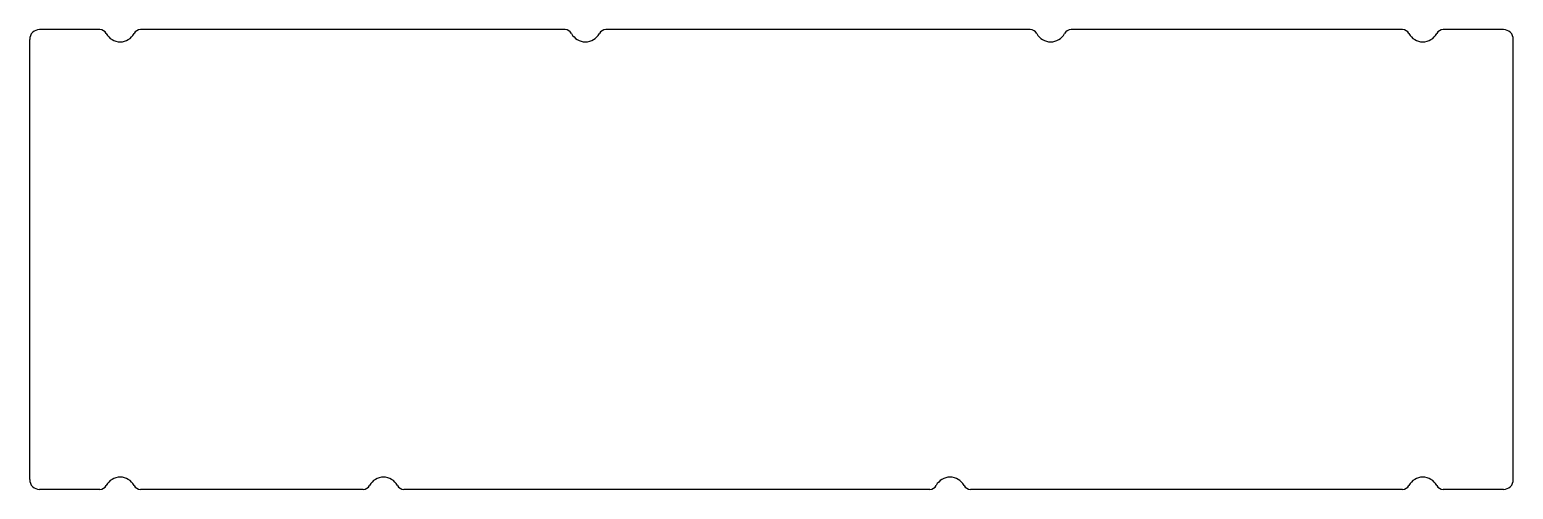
# Model space of a CAD drawing. Extents: x 61 to 365, y 111 to 205.
import ezdxf

# ---------------------------------------------------------------- set-up
doc = ezdxf.new("R2010")
doc.units = 0
doc.layers.add('VISIBLE', color=7, linetype='CONTINUOUS')

msp = doc.modelspace()

# ---------------------------------------------------------------- linework, layer by layer
at = {"layer": 'VISIBLE', "color": 7}
for points in [[(75.786697, 204.710216), (63.430724, 204.710216)], [(171.036697, 204.710216), (84.134751, 204.710216)], [(266.286697, 204.710216), (179.384751, 204.710216)], [(342.476697, 204.710216), (274.63475, 204.710216)], [(363.180724, 204.710216), (350.824751, 204.710216)], [(61.430724, 112.510216), (61.430724, 202.710216)], [(365.180724, 112.510216), (365.180724, 202.710216)], [(75.786697, 110.510216), (63.430724, 110.510216)], [(129.696697, 110.510216), (84.134751, 110.510216)], [(245.696697, 110.510216), (138.044751, 110.510216)], [(342.476697, 110.510216), (254.044751, 110.510216)], [(363.180724, 110.510216), (350.824751, 110.510216)]]:
    msp.add_lwpolyline(points, dxfattribs=at)
for points in [[(62.01651, 204.12443), (61.641437, 203.749357), (61.430724, 203.240649), (61.430724, 202.710216)], [(63.430724, 204.710216), (62.900291, 204.710216), (62.391583, 204.499503), (62.01651, 204.12443)], [(77.109126, 203.918158), (76.84807, 204.405808), (76.339827, 204.710216), (75.786697, 204.710216)], [(77.109126, 203.918158), (77.67205, 202.866622), (78.767991, 202.210216), (79.960724, 202.210216)], [(79.960724, 202.210216), (81.153457, 202.210216), (82.249398, 202.866622), (82.812322, 203.918158)], [(84.134751, 204.710216), (83.581621, 204.710216), (83.073378, 204.405808), (82.812322, 203.918158)], [(172.359126, 203.918158), (172.09807, 204.405808), (171.589827, 204.710216), (171.036697, 204.710216)], [(172.359126, 203.918158), (172.92205, 202.866622), (174.017991, 202.210216), (175.210724, 202.210216)], [(175.210724, 202.210216), (176.403457, 202.210216), (177.499398, 202.866622), (178.062322, 203.918158)], [(179.384751, 204.710216), (178.831621, 204.710216), (178.323378, 204.405808), (178.062322, 203.918158)], [(267.609126, 203.918158), (267.34807, 204.405808), (266.839827, 204.710216), (266.286697, 204.710216)], [(267.609126, 203.918158), (268.17205, 202.866622), (269.267991, 202.210216), (270.460724, 202.210216)], [(270.460724, 202.210216), (271.653457, 202.210216), (272.749398, 202.866622), (273.312322, 203.918158)], [(274.63475, 204.710216), (274.081621, 204.710216), (273.573377, 204.405808), (273.312322, 203.918158)], [(343.799126, 203.918158), (343.53807, 204.405808), (343.029827, 204.710216), (342.476697, 204.710216)], [(343.799126, 203.918158), (344.362049, 202.866622), (345.457991, 202.210216), (346.650724, 202.210216)], [(346.650724, 202.210216), (347.843456, 202.210216), (348.939398, 202.866622), (349.502321, 203.918158)], [(350.824751, 204.710216), (350.271621, 204.710216), (349.763377, 204.405808), (349.502321, 203.918158)], [(364.594937, 204.12443), (364.219865, 204.499503), (363.711157, 204.710216), (363.180724, 204.710216)], [(365.180724, 202.710216), (365.180724, 203.240649), (364.97001, 203.749357), (364.594937, 204.12443)], [(61.430724, 112.510216), (61.430724, 111.979783), (61.641437, 111.471075), (62.01651, 111.096003)], [(79.960724, 113.010216), (78.767991, 113.010216), (77.67205, 112.353811), (77.109126, 111.302275)], [(82.812322, 111.302275), (82.249398, 112.353811), (81.153457, 113.010216), (79.960724, 113.010216)], [(133.870724, 113.010216), (132.677991, 113.010216), (131.582049, 112.353811), (131.019126, 111.302275)], [(136.722321, 111.302275), (136.159398, 112.353811), (135.063456, 113.010216), (133.870724, 113.010216)], [(249.870724, 113.010216), (248.677991, 113.010216), (247.582049, 112.353811), (247.019126, 111.302275)], [(252.722322, 111.302275), (252.159398, 112.353811), (251.063456, 113.010216), (249.870724, 113.010216)], [(346.650724, 113.010216), (345.457991, 113.010216), (344.362049, 112.353811), (343.799126, 111.302275)], [(349.502321, 111.302275), (348.939398, 112.353811), (347.843456, 113.010216), (346.650724, 113.010216)], [(364.594937, 111.096003), (364.97001, 111.471075), (365.180724, 111.979783), (365.180724, 112.510216)], [(62.01651, 111.096003), (62.391583, 110.72093), (62.900291, 110.510216), (63.430724, 110.510216)], [(75.786697, 110.510216), (76.339827, 110.510216), (76.84807, 110.814624), (77.109126, 111.302275)], [(82.812322, 111.302275), (83.073378, 110.814624), (83.581621, 110.510216), (84.134751, 110.510216)], [(129.696697, 110.510216), (130.249827, 110.510216), (130.75807, 110.814624), (131.019126, 111.302275)], [(136.722321, 111.302275), (136.983377, 110.814624), (137.491621, 110.510216), (138.044751, 110.510216)], [(245.696697, 110.510216), (246.249827, 110.510216), (246.75807, 110.814624), (247.019126, 111.302275)], [(252.722322, 111.302275), (252.983377, 110.814624), (253.491621, 110.510216), (254.044751, 110.510216)], [(342.476697, 110.510216), (343.029827, 110.510216), (343.53807, 110.814624), (343.799126, 111.302275)], [(349.502321, 111.302275), (349.763377, 110.814624), (350.271621, 110.510216), (350.824751, 110.510216)], [(363.180724, 110.510216), (363.711157, 110.510216), (364.219865, 110.72093), (364.594937, 111.096003)]]:
    msp.add_open_spline(points, degree=3, dxfattribs=at)

doc.saveas('drawing.dxf')
